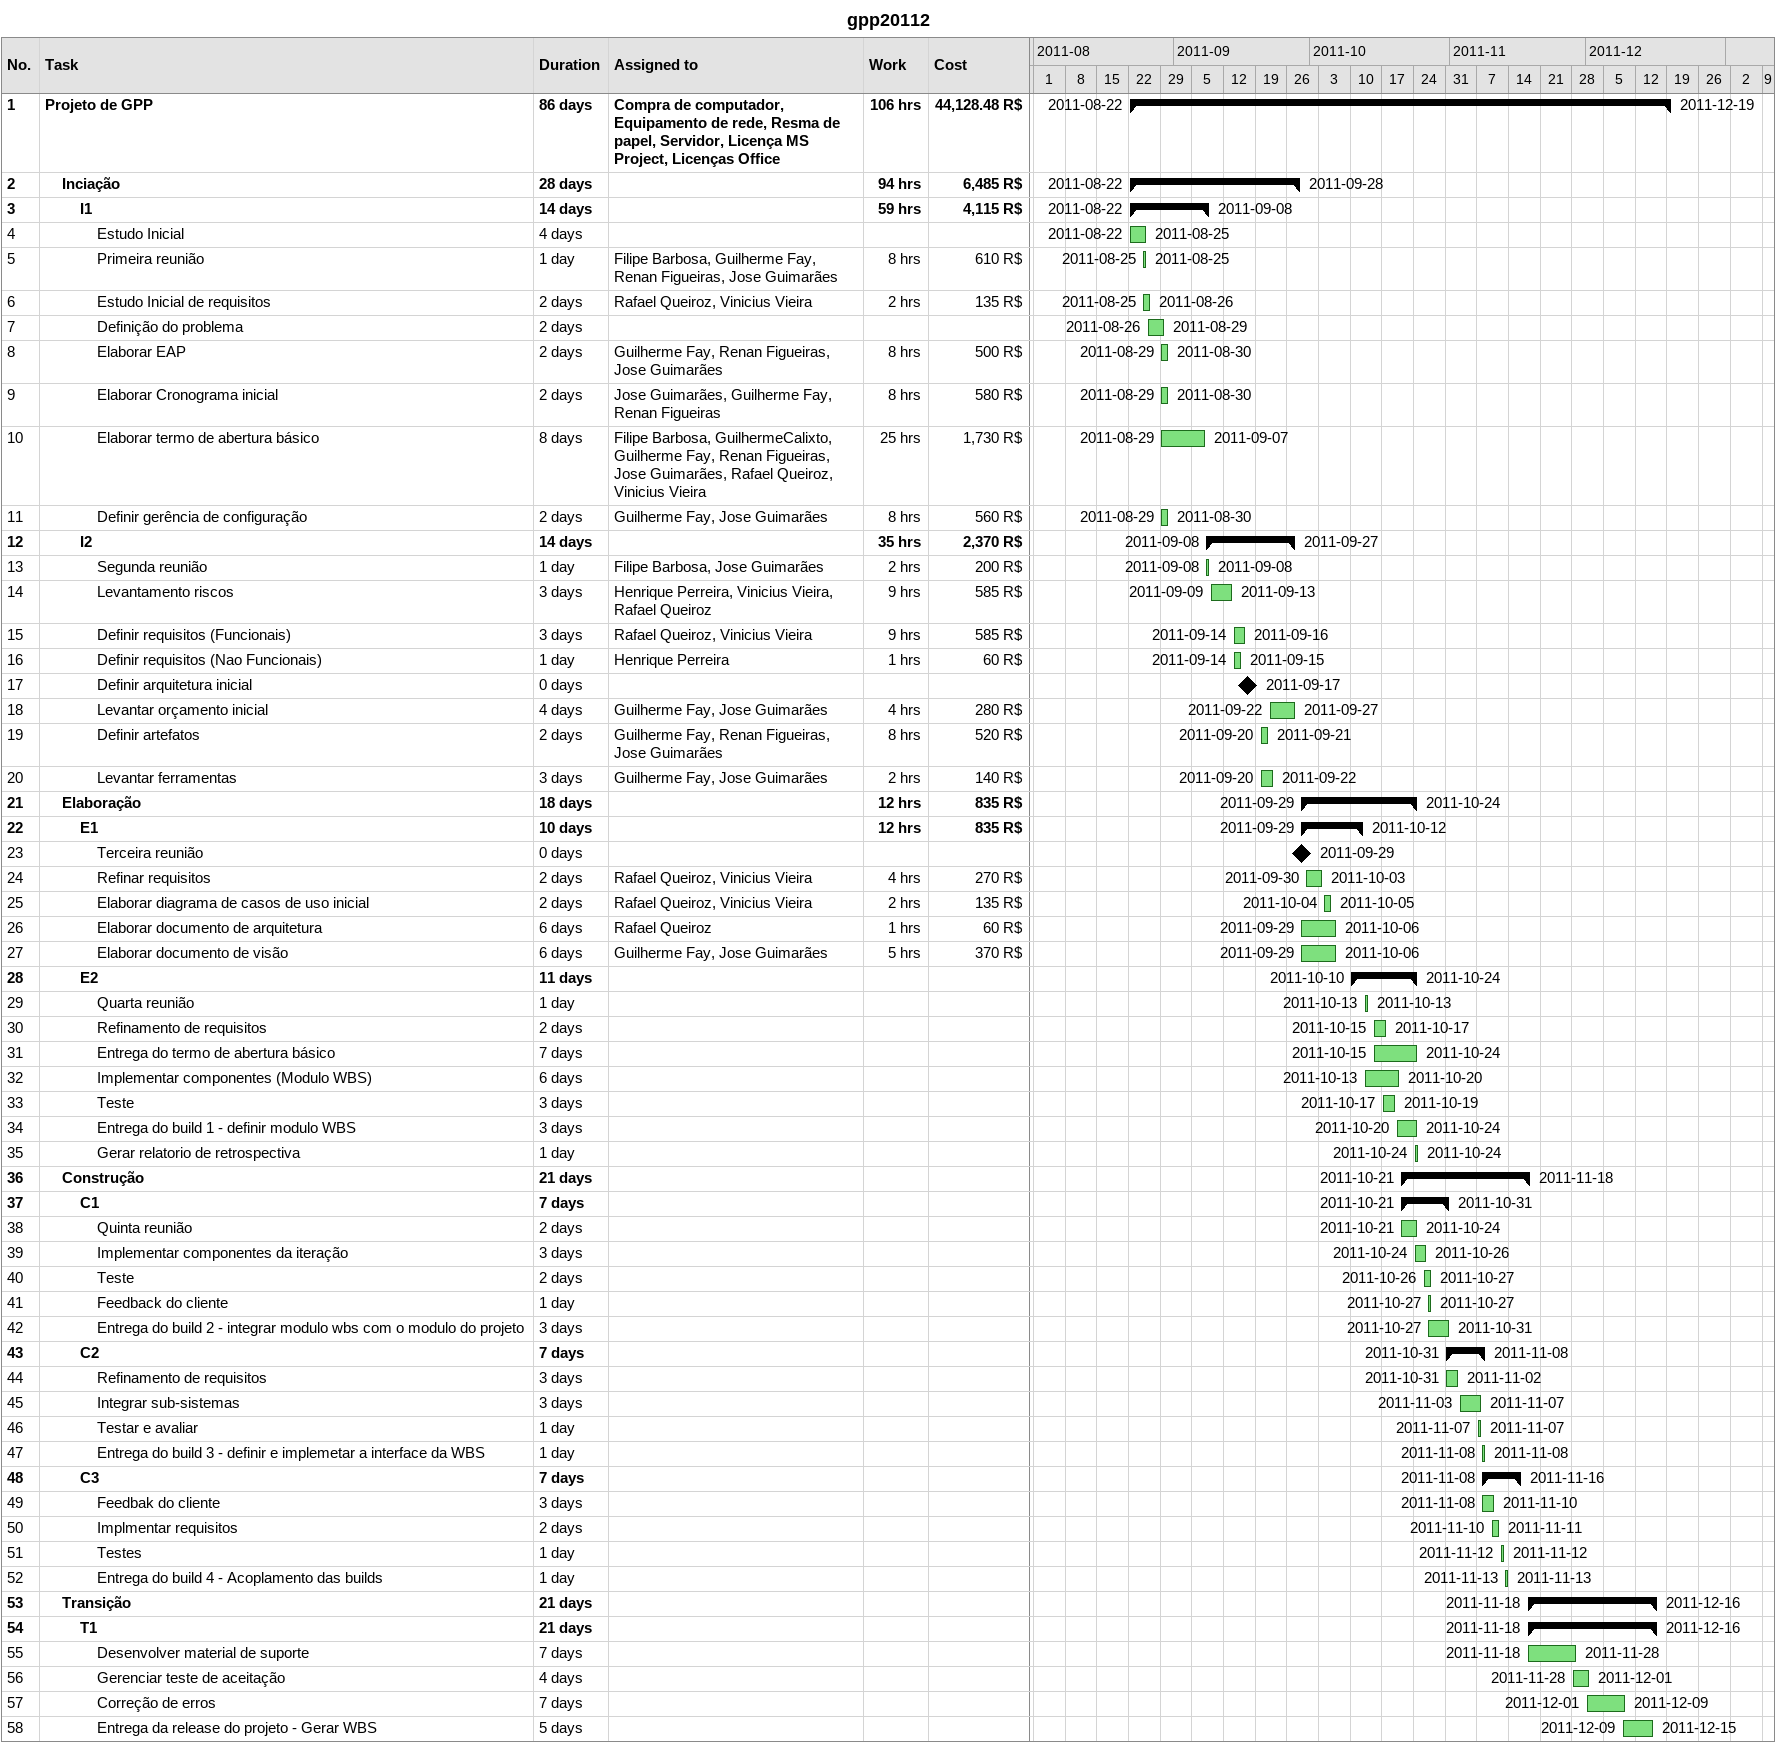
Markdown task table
gpp20112

| ID | Level | Task | Duration | Start | Finish | Resources | Work (h) | Cost (R$) |
|---|---|---|---|---|---|---|---|---|
| 1 | 1 | **Projeto de GPP** | 86d | 2011-08-22 | 2011-12-19 | Compra de computador, Equipamento de rede, Resma de papel, Servidor, Licença MS Project, Licenças Office | 106 | 44128.48 |
| 2 | 2 | **Inciação** | 28d | 2011-08-22 | 2011-09-28 |  | 94 | 6485 |
| 3 | 3 | **I1** | 14d | 2011-08-22 | 2011-09-08 |  | 59 | 4115 |
| 4 | 4 | Estudo Inicial | 4d | 2011-08-22 | 2011-08-25 |  |  |  |
| 5 | 4 | Primeira reunião | 1d | 2011-08-25 | 2011-08-25 | Filipe Barbosa, Guilherme Fay, Renan Figueiras, Jose Guimarães | 8 | 610 |
| 6 | 4 | Estudo Inicial de requisitos | 2d | 2011-08-25 | 2011-08-26 | Rafael Queiroz, Vinicius Vieira | 2 | 135 |
| 7 | 4 | Definição do problema | 2d | 2011-08-26 | 2011-08-29 |  |  |  |
| 8 | 4 | Elaborar EAP | 2d | 2011-08-29 | 2011-08-30 | Guilherme Fay, Renan Figueiras, Jose Guimarães | 8 | 500 |
| 9 | 4 | Elaborar Cronograma inicial | 2d | 2011-08-29 | 2011-08-30 | Jose Guimarães, Guilherme Fay, Renan Figueiras | 8 | 580 |
| 10 | 4 | Elaborar termo de abertura básico | 8d | 2011-08-29 | 2011-09-07 | Filipe Barbosa, GuilhermeCalixto, Guilherme Fay, Renan Figueiras, Jose Guimarães, Rafael Queiroz, Vinicius Vieira | 25 | 1730 |
| 11 | 4 | Definir gerência de configuração | 2d | 2011-08-29 | 2011-08-30 | Guilherme Fay, Jose Guimarães | 8 | 560 |
| 12 | 3 | **I2** | 14d | 2011-09-08 | 2011-09-27 |  | 35 | 2370 |
| 13 | 4 | Segunda reunião | 1d | 2011-09-08 | 2011-09-08 | Filipe Barbosa, Jose Guimarães | 2 | 200 |
| 14 | 4 | Levantamento riscos | 3d | 2011-09-09 | 2011-09-13 | Henrique Perreira, Vinicius Vieira, Rafael Queiroz | 9 | 585 |
| 15 | 4 | Definir requisitos (Funcionais) | 3d | 2011-09-14 | 2011-09-16 | Rafael Queiroz, Vinicius Vieira | 9 | 585 |
| 16 | 4 | Definir requisitos (Nao Funcionais) | 1d | 2011-09-14 | 2011-09-15 | Henrique Perreira | 1 | 60 |
| 17 | 4 | Definir arquitetura inicial | 0d | 2011-09-17 | 2011-09-17 |  |  |  |
| 18 | 4 | Levantar orçamento inicial | 4d | 2011-09-22 | 2011-09-27 | Guilherme Fay, Jose Guimarães | 4 | 280 |
| 19 | 4 | Definir artefatos | 2d | 2011-09-20 | 2011-09-21 | Guilherme Fay, Renan Figueiras, Jose Guimarães | 8 | 520 |
| 20 | 4 | Levantar ferramentas | 3d | 2011-09-20 | 2011-09-22 | Guilherme Fay, Jose Guimarães | 2 | 140 |
| 21 | 2 | **Elaboração** | 18d | 2011-09-29 | 2011-10-24 |  | 12 | 835 |
| 22 | 3 | **E1** | 10d | 2011-09-29 | 2011-10-12 |  | 12 | 835 |
| 23 | 4 | Terceira reunião | 0d | 2011-09-29 | 2011-09-29 |  |  |  |
| 24 | 4 | Refinar requisitos | 2d | 2011-09-30 | 2011-10-03 | Rafael Queiroz, Vinicius Vieira | 4 | 270 |
| 25 | 4 | Elaborar diagrama de casos de uso inicial | 2d | 2011-10-04 | 2011-10-05 | Rafael Queiroz, Vinicius Vieira | 2 | 135 |
| 26 | 4 | Elaborar documento de arquitetura | 6d | 2011-09-29 | 2011-10-06 | Rafael Queiroz | 1 | 60 |
| 27 | 4 | Elaborar documento de visão | 6d | 2011-09-29 | 2011-10-06 | Guilherme Fay, Jose Guimarães | 5 | 370 |
| 28 | 3 | **E2** | 11d | 2011-10-10 | 2011-10-24 |  |  |  |
| 29 | 4 | Quarta reunião | 1d | 2011-10-13 | 2011-10-13 |  |  |  |
| 30 | 4 | Refinamento de requisitos | 2d | 2011-10-15 | 2011-10-17 |  |  |  |
| 31 | 4 | Entrega do termo de abertura básico | 7d | 2011-10-15 | 2011-10-24 |  |  |  |
| 32 | 4 | Implementar componentes (Modulo WBS) | 6d | 2011-10-13 | 2011-10-20 |  |  |  |
| 33 | 4 | Teste | 3d | 2011-10-17 | 2011-10-19 |  |  |  |
| 34 | 4 | Entrega do build 1 - definir modulo WBS | 3d | 2011-10-20 | 2011-10-24 |  |  |  |
| 35 | 4 | Gerar relatorio de retrospectiva | 1d | 2011-10-24 | 2011-10-24 |  |  |  |
| 36 | 2 | **Construção** | 21d | 2011-10-21 | 2011-11-18 |  |  |  |
| 37 | 3 | **C1** | 7d | 2011-10-21 | 2011-10-31 |  |  |  |
| 38 | 4 | Quinta reunião | 2d | 2011-10-21 | 2011-10-24 |  |  |  |
| 39 | 4 | Implementar componentes da iteração | 3d | 2011-10-24 | 2011-10-26 |  |  |  |
| 40 | 4 | Teste | 2d | 2011-10-26 | 2011-10-27 |  |  |  |
| 41 | 4 | Feedback do cliente | 1d | 2011-10-27 | 2011-10-27 |  |  |  |
| 42 | 4 | Entrega do build 2 - integrar modulo wbs com o modulo do projeto | 3d | 2011-10-27 | 2011-10-31 |  |  |  |
| 43 | 3 | **C2** | 7d | 2011-10-31 | 2011-11-08 |  |  |  |
| 44 | 4 | Refinamento de requisitos | 3d | 2011-10-31 | 2011-11-02 |  |  |  |
| 45 | 4 | Integrar sub-sistemas | 3d | 2011-11-03 | 2011-11-07 |  |  |  |
| 46 | 4 | Testar e avaliar | 1d | 2011-11-07 | 2011-11-07 |  |  |  |
| 47 | 4 | Entrega do build 3 - definir e implemetar a interface da WBS | 1d | 2011-11-08 | 2011-11-08 |  |  |  |
| 48 | 3 | **C3** | 7d | 2011-11-08 | 2011-11-16 |  |  |  |
| 49 | 4 | Feedbak do cliente | 3d | 2011-11-08 | 2011-11-10 |  |  |  |
| 50 | 4 | Implmentar requisitos | 2d | 2011-11-10 | 2011-11-11 |  |  |  |
| 51 | 4 | Testes | 1d | 2011-11-12 | 2011-11-12 |  |  |  |
| 52 | 4 | Entrega do build 4 - Acoplamento das builds | 1d | 2011-11-13 | 2011-11-13 |  |  |  |
| 53 | 2 | **Transição** | 21d | 2011-11-18 | 2011-12-16 |  |  |  |
| 54 | 3 | **T1** | 21d | 2011-11-18 | 2011-12-16 |  |  |  |
| 55 | 4 | Desenvolver material de suporte | 7d | 2011-11-18 | 2011-11-28 |  |  |  |
| 56 | 4 | Gerenciar teste de aceitação | 4d | 2011-11-28 | 2011-12-01 |  |  |  |
| 57 | 4 | Correção de erros | 7d | 2011-12-01 | 2011-12-09 |  |  |  |
| 58 | 4 | Entrega da release do projeto - Gerar WBS | 5d | 2011-12-09 | 2011-12-15 |  |  |  |
